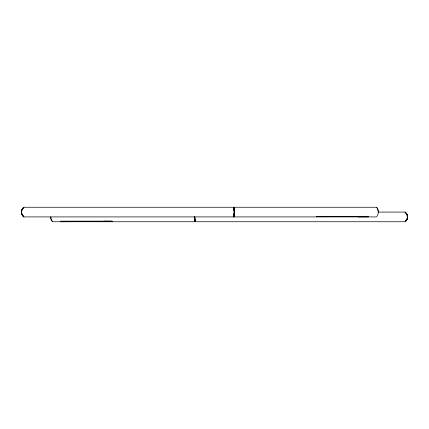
<?xml version="1.0" encoding="UTF-8"?>
<svg xmlns="http://www.w3.org/2000/svg" width="429" height="429" viewBox="0 0 429 429"><rect width="100%" height="100%" fill="white"/><g stroke="black" fill="none" stroke-linecap="round" stroke-linejoin="round"><path stroke-width="0.64" d="M233.639 216.913L234.057 216.125L234.368 212.714L234.137 208.537L233.639 207.255L234.143 212.087L233.639 216.913L234.1 215.884L234.368 212.714L233.875 207.255M50.912 218.752L50.735 216.886L51.169 219.653L52.59 221.745L405.126 221.745C408.311 219.535 408.322 214.291 405.132 212.087L378.265 212.087L378.008 209.894L377.311 208.263A5.974 4.789 -89.6 0 0 376.764 207.577L376.41 207.255L23.874 207.255C20.683 209.459 20.678 214.709 23.868 216.913L376.41 216.913C378.678 214.843 378.716 211.132 377.456 208.51M407.539 217.23L407.024 214.457L405.132 212.087C408.317 214.291 408.317 219.541 405.126 221.745L406.896 219.653L407.55 216.913L407.512 217.546M21.53 211.143L21.852 214.248L23.868 216.913C20.683 214.709 20.683 209.465 23.868 207.255L22.26 209.068L21.488 211.454L22.26 209.073L23.874 207.255M407.336 218.484L407.507 217.551M407.411 218.179L407.47 217.868M233.757 216.913L234.261 212.087L233.757 207.255M233.875 216.913L234.379 211.77L233.794 207.389M405.55 221.402L405.298 221.611L407.244 218.79M407.137 219.085L406.73 219.943M358.027 216.913L368.302 216.913L368.302 216.313L318.334 216.313L316.758 216.334L316.457 216.913M358.263 216.484L368.302 216.313M406.563 220.211L405.77 221.192M194.621 216.918L195.361 221.745L194.863 220.463L194.621 216.918L194.863 220.463L195.361 221.745L194.825 220.206L194.739 216.913L195.088 221.611M70.941 221.691L60.698 221.745L60.698 221.139L110.666 221.139L112.253 221.182L112.452 221.589M316.758 216.334L325.161 216.313L325.161 216.913M349.479 216.313L358.322 216.355M112.253 221.182L103.839 221.139L103.839 221.745M21.981 214.548L21.863 214.259L23.702 216.779M23.23 216.361L22.437 215.379M23.874 216.913L23.461 216.575M405.126 212.087L406.74 213.905M52.193 221.375L50.992 219.106M22.115 214.832L22.27 215.111M406.89 214.173L407.539 216.607M21.75 213.953L21.455 212.087L21.466 212.409M21.53 213.036L21.589 213.347M376.759 207.582A5.674 4.515 89.5 0 1 377.3 208.269"/></g></svg>
